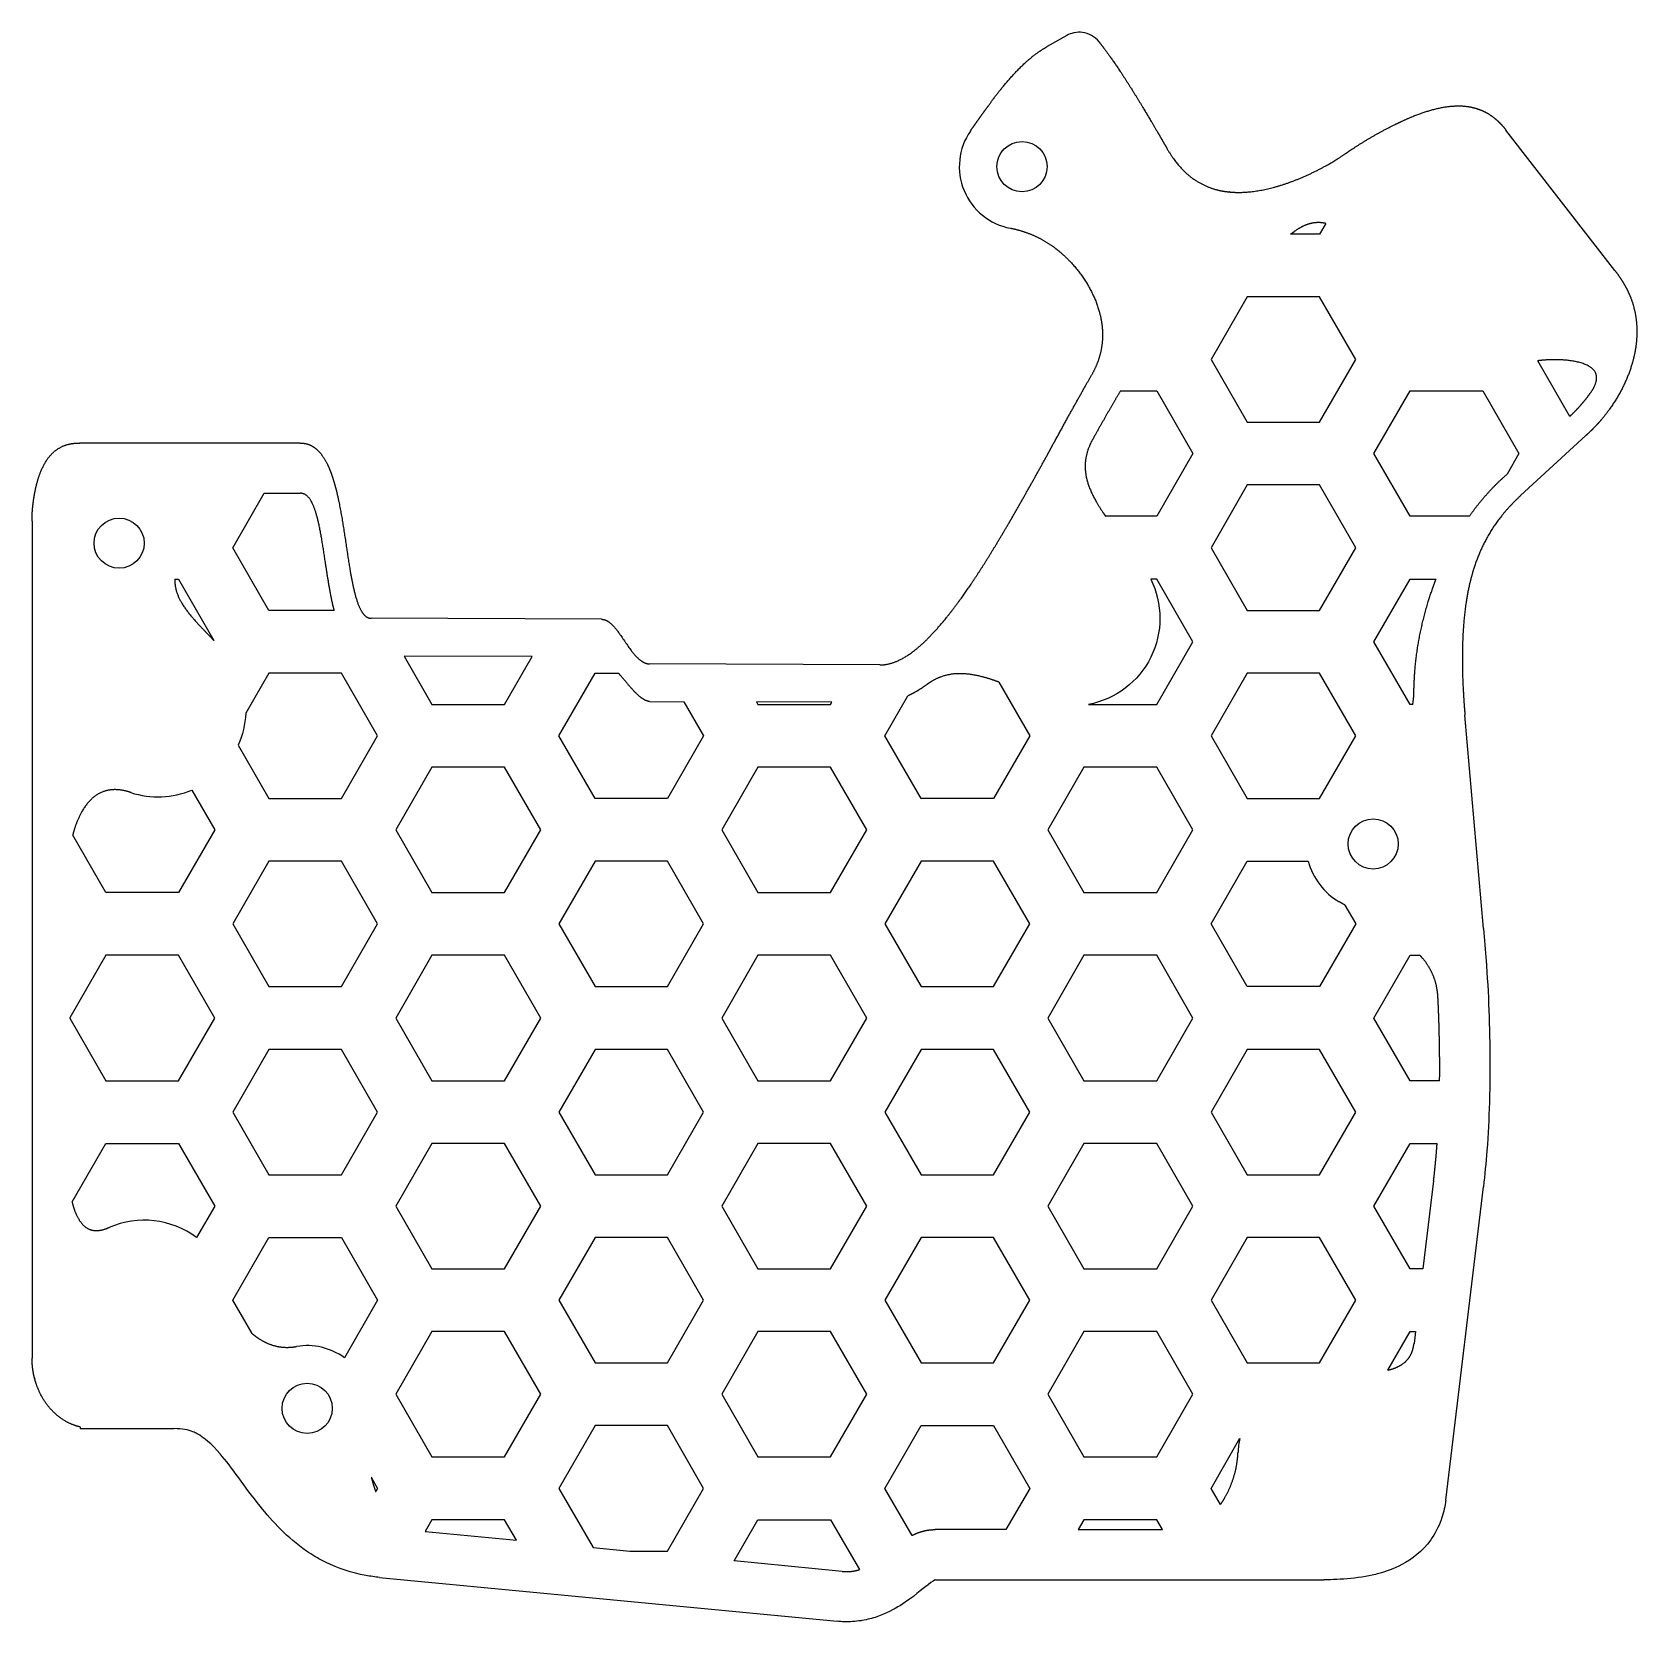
# Model space of a CAD drawing. Header units: millimetres. Extents: x -13 to 115, y -70 to 57.
import ezdxf

# ---------------------------------------------------------------- set-up
doc = ezdxf.new("R2010")
doc.units = ezdxf.units.MM
doc.layers.get('0').update_dxf_attribs({"linetype": 'CONTINUOUS'})

msp = doc.modelspace()

# ---------------------------------------------------------------- linework, layer by layer
for p, q in [((69.58, 56.46), (68.01, 55.57)), ((113.27, 37.73), (104.59, 48.91)), ((90.22, 41.47), (89.73, 40.62)), ((87.42, 40.62), (87.7, 40.82)), ((89.73, 40.62), (87.42, 40.62)), ((109.68, 26.09), (107.12, 30.52)), ((73.85, 28.12), (76.74, 28.12)), ((76.74, 28.12), (79.62, 23.12)), ((94.06, 23.12), (96.94, 28.12)), ((96.94, 28.12), (102.74, 28.12)), ((102.74, 28.12), (105.62, 23.12)), ((105.76, 19.77), (110.96, 24.55)), ((8.44, 23.96), (-9.15, 23.96)), ((79.62, 23.12), (76.74, 18.12)), ((96.94, 18.12), (94.06, 23.12)), ((105.62, 23.12), (104.68, 21.49)), ((104.68, 21.49), (104.41, 21.24)), ((3.07, 15.62), (5.57, 19.96)), ((5.57, 19.96), (8.44, 19.96)), ((76.74, 18.12), (72.67, 18.12)), ((101.67, 18.12), (96.94, 18.12)), ((-12.94, 17.73), (-12.94, -49)), ((5.95, 10.62), (3.07, 15.62)), ((-1.56, 13.12), (-1.26, 13.12)), ((-1.26, 13.12), (1.56, 8.23)), ((94.06, 8.12), (96.94, 13.12)), ((96.94, 13.12), (99.02, 13.12)), ((11.16, 10.62), (5.95, 10.62)), ((32.48, 9.91), (14.1, 9.99)), ((96.94, 3.12), (94.06, 8.12)), ((29.07, 0.62), (31.95, 5.62)), ((31.95, 5.62), (33.82, 5.62)), ((54.65, 6.27), (36.3, 6.35)), ((64.14, 4.91), (66.61, 0.62)), ((36.29, 3.35), (39.04, 3.34)), ((39.04, 3.34), (40.61, 0.62)), ((55.07, 0.62), (56.9, 3.8)), ((97.16, 3.12), (96.94, 3.12)), ((102.81, -14.75), (101.32, 2.26)), ((31.95, -4.38), (29.07, 0.62)), ((40.61, 0.62), (37.73, -4.38)), ((57.95, -4.38), (55.07, 0.62)), ((66.61, 0.62), (63.73, -4.38)), ((-0.21, -3.71), (1.62, -6.88)), ((37.73, -4.38), (31.95, -4.38)), ((63.73, -4.38), (57.95, -4.38)), ((-7.06, -11.88), (-9.7, -7.3)), ((1.62, -6.88), (-1.26, -11.88)), ((81.07, -14.38), (83.95, -9.38)), ((83.95, -9.38), (88.83, -9.38)), ((-1.26, -11.88), (-7.06, -11.88)), ((91.75, -12.88), (92.61, -14.38)), ((83.95, -19.38), (81.07, -14.38)), ((92.61, -14.38), (89.73, -19.38)), ((94.06, -21.88), (96.94, -16.88)), ((96.94, -16.88), (97.73, -16.88)), ((89.73, -19.38), (83.95, -19.38)), ((96.94, -26.88), (94.06, -21.88)), ((99.3, -26.88), (96.94, -26.88)), ((-9.75, -36.54), (-7.06, -31.88)), ((-7.06, -31.88), (-1.26, -31.88)), ((-1.26, -31.88), (1.62, -36.88)), ((94.06, -36.88), (96.94, -31.88)), ((96.94, -31.88), (99.1, -31.88)), ((98.82, -34.86), (97.97, -41.88)), ((99.79, -60.33), (102.79, -35.33)), ((1.62, -36.88), (0.18, -39.38)), ((96.94, -41.88), (94.06, -36.88)), ((3.07, -44.38), (5.95, -39.38)), ((5.95, -39.38), (11.73, -39.38)), ((11.73, -39.38), (14.61, -44.38)), ((97.97, -41.88), (96.94, -41.88)), ((4.6, -47.03), (3.07, -44.38)), ((14.61, -44.38), (11.96, -48.97)), ((95.17, -49.95), (96.94, -46.88)), ((96.94, -46.88), (97.37, -46.88)), ((97.37, -46.88), (97.26, -47.82)), ((-9.11, -54.49), (-9.11, -54.62)), ((-9.11, -54.62), (-1.6, -54.62)), ((55.07, -59.38), (57.95, -54.38)), ((57.95, -54.38), (63.73, -54.38)), ((63.73, -54.38), (66.61, -59.38)), ((81.07, -59.38), (83.37, -55.39)), ((14.11, -58.5), (14.61, -59.38)), ((14.61, -59.38), (14.46, -59.63)), ((57.23, -63.13), (55.07, -59.38)), ((66.61, -59.38), (64.71, -62.67)), ((81.82, -60.68), (81.07, -59.38)), ((43.04, -65.17), (44.94, -61.88)), ((44.94, -61.88), (50.74, -61.88)), ((50.74, -61.88), (53.04, -65.86)), ((64.71, -62.67), (59.07, -62.67)), ((51.66, -66), (43.04, -65.17)), ((14.76, -66.48), (51.27, -69.98)), ((59.11, -66.67), (90.07, -66.67))]:
    msp.add_line(p, q)
for points in [[(83.95, 25.62), (89.73, 25.62), (92.61, 30.62), (89.73, 35.62), (83.95, 35.62), (81.07, 30.62)], [(89.73, 20.62), (83.95, 20.62), (81.07, 15.62), (83.95, 10.62), (89.73, 10.62), (92.61, 15.62)], [(24.74, 3.12), (26.93, 6.93), (16.72, 6.98), (18.94, 3.12)], [(83.95, -4.38), (89.73, -4.38), (92.61, 0.62), (89.73, 5.62), (83.95, 5.62), (81.07, 0.62)], [(50.83, 3.29), (44.83, 3.32), (44.94, 3.12), (50.74, 3.12)], [(24.74, -1.88), (18.94, -1.88), (16.06, -6.88), (18.94, -11.88), (24.74, -11.88), (27.62, -6.88)], [(50.74, -1.88), (44.94, -1.88), (42.06, -6.88), (44.94, -11.88), (50.74, -11.88), (53.62, -6.88)], [(76.74, -1.88), (70.94, -1.88), (68.06, -6.88), (70.94, -11.88), (76.74, -11.88), (79.62, -6.88)], [(11.73, -9.38), (5.95, -9.38), (3.07, -14.38), (5.95, -19.38), (11.73, -19.38), (14.61, -14.38)], [(37.73, -9.38), (31.95, -9.38), (29.07, -14.38), (31.95, -19.38), (37.73, -19.38), (40.61, -14.38)], [(63.73, -9.38), (57.95, -9.38), (55.07, -14.38), (57.95, -19.38), (63.73, -19.38), (66.61, -14.38)], [(-7.06, -16.88), (-9.94, -21.87), (-9.94, -21.89), (-7.06, -26.88), (-1.26, -26.88), (1.62, -21.88), (-1.26, -16.88)], [(18.94, -26.88), (24.74, -26.88), (27.62, -21.88), (24.74, -16.88), (18.94, -16.88), (16.06, -21.88)], [(50.74, -16.88), (44.94, -16.88), (42.06, -21.88), (44.94, -26.88), (50.74, -26.88), (53.62, -21.88)], [(76.74, -16.88), (70.94, -16.88), (68.06, -21.88), (70.94, -26.88), (76.74, -26.88), (79.62, -21.88)], [(5.95, -34.38), (11.73, -34.38), (14.61, -29.38), (11.73, -24.38), (5.95, -24.38), (3.07, -29.38)], [(31.95, -34.38), (37.73, -34.38), (40.61, -29.38), (37.73, -24.38), (31.95, -24.38), (29.07, -29.38)], [(57.95, -34.38), (63.73, -34.38), (66.61, -29.38), (63.73, -24.38), (57.95, -24.38), (55.07, -29.38)], [(83.95, -34.38), (89.73, -34.38), (92.61, -29.38), (89.73, -24.38), (83.95, -24.38), (81.07, -29.38)], [(24.74, -31.88), (18.94, -31.88), (16.06, -36.88), (18.94, -41.88), (24.74, -41.88), (27.62, -36.88)], [(44.94, -41.88), (50.74, -41.88), (53.62, -36.88), (50.74, -31.88), (44.94, -31.88), (42.06, -36.88)], [(70.94, -41.88), (76.74, -41.88), (79.62, -36.88), (76.74, -31.88), (70.94, -31.88), (68.06, -36.88)], [(37.73, -39.38), (31.95, -39.38), (29.07, -44.38), (31.95, -49.38), (37.73, -49.38), (40.61, -44.38)], [(57.95, -49.38), (63.73, -49.38), (66.61, -44.38), (63.73, -39.38), (57.95, -39.38), (55.07, -44.38)], [(89.73, -39.38), (83.95, -39.38), (81.07, -44.38), (83.95, -49.38), (89.73, -49.38), (92.61, -44.38)], [(24.74, -46.88), (18.94, -46.88), (16.06, -51.88), (18.94, -56.88), (24.74, -56.88), (27.62, -51.88)], [(50.74, -46.88), (44.94, -46.88), (42.06, -51.88), (44.94, -56.88), (50.74, -56.88), (53.62, -51.88)], [(76.74, -46.88), (70.94, -46.88), (68.06, -51.88), (70.94, -56.88), (76.74, -56.88), (79.62, -51.88)], [(31.79, -64.1), (34.73, -64.38), (37.73, -64.38), (40.61, -59.38), (37.73, -54.38), (31.95, -54.38), (29.07, -59.38)], [(18.94, -61.88), (18.4, -62.81), (18.42, -62.81), (25.68, -63.51), (24.74, -61.88)], [(70.94, -61.88), (70.49, -62.67), (77.19, -62.67), (76.74, -61.88)]]:
    msp.add_lwpolyline(points, close=True)
for points in [[(76.74, 13.12), (76.26, 13.12, -0.497247), (71.3, 3.12), (76.74, 3.12), (79.62, 8.12)], [(5.95, 5.62), (4.1, 2.42, -0.094282), (3.49, -0.12), (5.95, -4.38), (11.73, -4.38), (14.61, 0.62), (11.73, 5.62)]]:
    msp.add_lwpolyline(points, format="xyb", close=True)
for centre in [(66, 46), (-6, 15.98), (94, -8), (9, -53)]:
    msp.add_circle(centre, 2)
for centre, radius, start, end in [((66, 46), 5, 145.3941, 259.3896), ((-2.89, 2.75), 7, 251.9348, 292.5297), ((94, -8), 5.35, 194.9237, 239.4772), ((-4, -45), 7, 53.3764, 113.5544), ((9, -53), 5, 53.6951, 99.7886), ((90.22, -56.83), 7, 168.1796, 177.4068)]:
    msp.add_arc(centre, radius, start, end)
for points, degree in [([(70.1, 56.66), (69.92, 56.62), (69.74, 56.55), (69.58, 56.46)], 3), ([(103.72, 49.83), (103.9, 49.68), (104.08, 49.51), (104.26, 49.33), (104.43, 49.13), (104.59, 48.91)], 5), ([(76.95, 48.5), (77.07, 48.29), (77.19, 48.09), (77.31, 47.88), (77.43, 47.67), (77.55, 47.46)], 5), ([(91.8, 47.04), (91.82, 47.06), (91.85, 47.07), (91.88, 47.09), (91.9, 47.11), (91.93, 47.13)], 5), ([(81.97, 44.06), (82.07, 44.04), (82.18, 44.02), (82.29, 44.01), (82.4, 44), (82.51, 43.99)], 5), ([(113.27, 37.73), (113.6, 37.31), (113.88, 36.89), (114.13, 36.47), (114.34, 36.05), (114.51, 35.62)], 5), ([(73.85, 28.12), (73.43, 27.43), (73, 26.68), (72.56, 25.9), (72.1, 25.09), (71.63, 24.25)], 5), ([(112.02, 25.62), (111.82, 25.4), (111.62, 25.18), (111.41, 24.97), (111.19, 24.76), (110.96, 24.55)], 5), ([(-9.47, 23.95), (-9.41, 23.95), (-9.34, 23.96), (-9.28, 23.96), (-9.22, 23.96), (-9.15, 23.96)], 5), ([(65.22, 18.03), (65.8, 19.03), (66.37, 20.05), (66.94, 21.07), (67.51, 22.09), (68.07, 23.1)], 5), ([(68.07, 23.1), (68.15, 23.26), (68.24, 23.42), (68.33, 23.58), (68.42, 23.74), (68.5, 23.9)], 5), ([(10.63, 22.22), (10.76, 21.94), (10.88, 21.64), (11, 21.32), (11.1, 20.98), (11.2, 20.62)], 5), ([(101.67, 18.12), (102.14, 18.79), (102.65, 19.44), (103.2, 20.07), (103.78, 20.67), (104.41, 21.24)], 5), ([(-12.94, 17.73), (-12.94, 17.84), (-12.94, 17.95), (-12.93, 18.06), (-12.93, 18.17), (-12.93, 18.29)], 5), ([(32.48, 9.91), (32.63, 9.91), (32.93, 9.83), (33.37, 9.51), (33.96, 8.73), (34.7, 7.54), (35.32, 6.76), (35.8, 6.43), (36.13, 6.36), (36.3, 6.35)], 5), ([(58.42, 4.71), (58.12, 4.49), (57.81, 4.28), (57.51, 4.1), (57.2, 3.94), (56.9, 3.8)], 5), ([(97.16, 3.12), (97.19, 3.32), (97.22, 3.52), (97.24, 3.73), (97.25, 3.94), (97.25, 4.15)], 5), ([(101.25, 3.12), (101.26, 2.95), (101.28, 2.78), (101.29, 2.6), (101.31, 2.43), (101.32, 2.26)], 5), ([(91.75, -12.88), (91.65, -12.82), (91.56, -12.77), (91.47, -12.72), (91.38, -12.66), (91.28, -12.61)], 5), ([(102.81, -14.75), (102.88, -15.62), (102.95, -16.49), (103.01, -17.36)], 3), ([(103.01, -17.36), (103.02, -17.48), (103.03, -17.59), (103.04, -17.71)], 3), ([(103.04, -17.71), (103.22, -20.43), (103.32, -23.14), (103.31, -25.88)], 3), ([(98.82, -34.86), (98.89, -34.26), (98.95, -33.67), (99.01, -33.07), (99.06, -32.47), (99.1, -31.88)], 5), ([(103.07, -32.46), (103, -33.42), (102.9, -34.38), (102.79, -35.33)], 3), ([(-12.74, -50.62), (-12.82, -50.31), (-12.88, -50), (-12.92, -49.68), (-12.94, -49.34), (-12.94, -49)], 5), ([(-0.11, -54.87), (-0.51, -54.7), (-0.94, -54.62), (-1.6, -54.62)], 3), ([(14.11, -58.5), (14.17, -58.74), (14.23, -58.97), (14.3, -59.19), (14.38, -59.42), (14.46, -59.63)], 5), ([(13.68, -66.33), (12.55, -66.12), (11.46, -65.75), (10.47, -65.27)], 3), ([(14.76, -66.48), (14.4, -66.44), (14.04, -66.39), (13.68, -66.33)], 3), ([(51.66, -66), (51.95, -66.03), (52.23, -66.03), (52.51, -66), (52.78, -65.94), (53.04, -65.86)], 5), ([(91.11, -66.65), (90.76, -66.66), (90.41, -66.67), (90.07, -66.67)], 3), ([(51.81, -70.02), (51.63, -70.01), (51.45, -70), (51.27, -69.98)], 3), ([(53.16, -69.93), (52.72, -70), (52.26, -70.03), (51.81, -70.02)], 3)]:
    msp.add_open_spline(points, degree=degree)
for points, degree, knots in [([(72.14, 55.95), (71.97, 56.16), (71.77, 56.33), (71.32, 56.58), (71.07, 56.67), (70.6, 56.73), (70.39, 56.72), (70.15, 56.67), (70.12, 56.67), (70.1, 56.66)], 3, [0, 0, 0, 0, 0.0781289, 0.0781289, 0.1562578, 0.1562578, 0.2202922, 0.2202922, 0.2284595, 0.2284595, 0.2284595, 0.2284595]), ([(63.15, 50.62), (63.32, 50.86), (63.72, 51.41), (64.36, 52.25), (65.28, 53.36), (66.26, 54.35), (67.11, 55.02), (67.7, 55.4), (68.01, 55.57)], 5, [0.2397872, 0.2397872, 0.2397872, 0.2397872, 0.2397872, 0.2397872, 0.4, 0.6, 0.8, 1, 1, 1, 1, 1, 1]), ([(72.14, 55.95), (72.23, 55.83), (72.57, 55.4), (73.14, 54.62), (73.95, 53.44), (74.9, 51.95), (75.77, 50.51), (76.41, 49.42), (76.81, 48.74), (76.95, 48.5)], 5, [-0.4406983, -0.4406983, -0.4406983, -0.4406983, -0.4406983, -0.4406983, -0.4, -0.3, -0.2, -0.1, -0.0457612, -0.0457612, -0.0457612, -0.0457612, -0.0457612, -0.0457612]), ([(61.88, 48.84), (62.09, 49.13), (62.33, 49.49), (62.58, 49.84), (62.84, 50.2), (63.1, 50.56), (63.15, 50.62)], 5, [0, 0, 0, 0, 0, 0, 0.2, 0.2397872, 0.2397872, 0.2397872, 0.2397872, 0.2397872, 0.2397872]), ([(96.12, 49.54), (96.3, 49.63), (97.03, 49.96), (98.24, 50.45), (99.45, 50.8), (100.63, 50.92), (101.58, 50.81), (102, 50.7)], 5, [-0.6668525, -0.6668525, -0.6668525, -0.6668525, -0.6668525, -0.6668525, -0.6, -0.4, -0.2304849, -0.2304849, -0.2304849, -0.2304849, -0.2304849, -0.2304849]), ([(102, 50.7), (102.08, 50.68), (102.44, 50.58), (102.79, 50.45), (103.13, 50.27), (103.47, 50.04), (103.72, 49.83)], 5, [-0.2304849, -0.2304849, -0.2304849, -0.2304849, -0.2304849, -0.2304849, -0.2, -0.0837595, -0.0837595, -0.0837595, -0.0837595, -0.0837595, -0.0837595]), ([(91.93, 47.13), (92.38, 47.44), (93.16, 47.94), (93.99, 48.45), (94.86, 48.93), (95.76, 49.37), (96.12, 49.54)], 5, [-1, -1, -1, -1, -1, -1, -0.8, -0.6668525, -0.6668525, -0.6668525, -0.6668525, -0.6668525, -0.6668525]), ([(77.55, 47.46), (77.96, 46.75), (78.73, 45.68), (79.59, 44.91), (80.53, 44.42), (81.53, 44.14), (81.97, 44.06)], 5, [-1, -1, -1, -1, -1, -1, -0.8, -0.6481409, -0.6481409, -0.6481409, -0.6481409, -0.6481409, -0.6481409]), ([(82.51, 43.99), (82.54, 43.98), (83.17, 43.92), (84.41, 43.94), (86.3, 44.29), (88.21, 44.98), (90.04, 45.92), (91.23, 46.65), (91.8, 47.04)], 5, [-0.6108578, -0.6108578, -0.6108578, -0.6108578, -0.6108578, -0.6108578, -0.6, -0.4, -0.2, -0.0091504, -0.0091504, -0.0091504, -0.0091504, -0.0091504, -0.0091504]), ([(65.08, 41.09), (65.72, 40.97), (66.52, 40.73), (67.28, 40.41), (67.98, 40), (68.64, 39.51), (68.79, 39.39)], 5, [0, 0, 0, 0, 0, 0, 0.2, 0.2624572, 0.2624572, 0.2624572, 0.2624572, 0.2624572, 0.2624572]), ([(90.22, 41.47), (90.12, 41.49), (89.65, 41.58), (89.17, 41.56), (88.66, 41.42), (88.13, 41.13), (87.7, 40.82)], 5, [0.7476039, 0.7476039, 0.7476039, 0.7476039, 0.7476039, 0.7476039, 0.8, 1, 1, 1, 1, 1, 1]), ([(68.79, 39.39), (69.12, 39.13), (69.91, 38.43), (70.91, 37.28), (71.7, 35.97), (72.19, 34.58), (72.36, 33.56), (72.4, 33.12)], 5, [0.2624572, 0.2624572, 0.2624572, 0.2624572, 0.2624572, 0.2624572, 0.4, 0.6, 0.7478173, 0.7478173, 0.7478173, 0.7478173, 0.7478173, 0.7478173]), ([(114.51, 35.62), (114.56, 35.5), (114.81, 34.81), (115, 34), (115.07, 33.17), (115.04, 32.36), (114.95, 31.67), (114.93, 31.54)], 5, [0.1538336, 0.1538336, 0.1538336, 0.1538336, 0.1538336, 0.1538336, 0.2, 0.4, 0.4489839, 0.4489839, 0.4489839, 0.4489839, 0.4489839, 0.4489839]), ([(72.4, 33.12), (72.41, 32.97), (72.45, 32.22), (72.39, 31.47), (72.2, 30.72), (71.88, 29.97), (71.54, 29.37)], 5, [0.7478173, 0.7478173, 0.7478173, 0.7478173, 0.7478173, 0.7478173, 0.8, 1, 1, 1, 1, 1, 1]), ([(114.93, 31.54), (114.86, 31.12), (114.66, 30.16), (114.23, 28.93), (113.62, 27.73), (112.84, 26.6), (112.24, 25.87), (112.02, 25.62)], 5, [0.4489839, 0.4489839, 0.4489839, 0.4489839, 0.4489839, 0.4489839, 0.6, 0.8, 0.9056028, 0.9056028, 0.9056028, 0.9056028, 0.9056028, 0.9056028]), ([(111.31, 27.93), (111.59, 28.32), (111.95, 29.02), (111.91, 29.81), (110.97, 30.41), (109.41, 30.63), (108.2, 30.63), (107.44, 30.56), (107.12, 30.52)], 5, [-1, -1, -1, -1, -1, -1, -0.8, -0.6, -0.4, -0.2454509, -0.2454509, -0.2454509, -0.2454509, -0.2454509, -0.2454509]), ([(68.5, 23.9), (68.6, 24.08), (69.24, 25.24), (69.86, 26.38), (70.47, 27.48), (71.06, 28.53), (71.54, 29.37)], 5, [0.579283, 0.579283, 0.579283, 0.579283, 0.579283, 0.579283, 0.6, 0.7120411, 0.7120411, 0.7120411, 0.7120411, 0.7120411, 0.7120411]), ([(109.68, 26.09), (110.05, 26.43), (110.4, 26.79), (110.73, 27.16), (111.03, 27.54), (111.3, 27.93), (111.31, 27.93)], 5, [0.007821, 0.007821, 0.007821, 0.007821, 0.007821, 0.007821, 0.2, 0.2044, 0.2044, 0.2044, 0.2044, 0.2044, 0.2044]), ([(-12.73, 19.96), (-12.69, 20.18), (-12.57, 20.74), (-12.33, 21.6), (-11.87, 22.65), (-11.17, 23.44), (-10.39, 23.82), (-9.77, 23.93), (-9.47, 23.95)], 5, [0.2660853, 0.2660853, 0.2660853, 0.2660853, 0.2660853, 0.2660853, 0.4, 0.6, 0.8, 0.9664173, 0.9664173, 0.9664173, 0.9664173, 0.9664173, 0.9664173]), ([(8.44, 23.96), (8.95, 23.96), (9.46, 23.8), (9.9, 23.45), (10.27, 22.94), (10.59, 22.3), (10.63, 22.22)], 5, [0, 0, 0, 0, 0, 0, 0.2, 0.2273734, 0.2273734, 0.2273734, 0.2273734, 0.2273734, 0.2273734]), ([(71.63, 24.25), (71.37, 23.78), (71, 22.87), (70.88, 21.6), (71.26, 20.39), (71.93, 19.21), (72.43, 18.46), (72.67, 18.12)], 5, [-1, -1, -1, -1, -1, -1, -0.8, -0.6, -0.4322995, -0.4322995, -0.4322995, -0.4322995, -0.4322995, -0.4322995]), ([(11.2, 20.62), (11.28, 20.34), (11.55, 19.27), (11.87, 17.52), (12.12, 15.67), (12.37, 13.95), (12.61, 12.76), (12.71, 12.32)], 5, [0.3231438, 0.3231438, 0.3231438, 0.3231438, 0.3231438, 0.3231438, 0.4, 0.6, 0.7342966, 0.7342966, 0.7342966, 0.7342966, 0.7342966, 0.7342966]), ([(-12.93, 18.29), (-12.92, 18.51), (-12.89, 18.84), (-12.86, 19.18), (-12.81, 19.52), (-12.75, 19.85), (-12.73, 19.96)], 5, [0.0670869, 0.0670869, 0.0670869, 0.0670869, 0.0670869, 0.0670869, 0.2, 0.2660853, 0.2660853, 0.2660853, 0.2660853, 0.2660853, 0.2660853]), ([(11.16, 10.62), (11.11, 10.79), (10.89, 11.7), (10.57, 13.48), (10.22, 16.19), (9.84, 18.51), (9.26, 19.7), (8.74, 19.96), (8.44, 19.96)], 5, [-0.6470384, -0.6470384, -0.6470384, -0.6470384, -0.6470384, -0.6470384, -0.6, -0.4, -0.2, 0, 0, 0, 0, 0, 0]), ([(105.76, 19.77), (105.13, 19.19), (104.01, 18.01), (103.11, 16.71), (102.46, 15.34), (102, 13.93), (101.8, 13.18), (101.79, 13.12)], 5, [0, 0, 0, 0, 0, 0, 0.2, 0.4, 0.4178822, 0.4178822, 0.4178822, 0.4178822, 0.4178822, 0.4178822]), ([(60.43, 10.62), (61.14, 11.54), (62.09, 12.89), (63.05, 14.38), (64.02, 15.97), (64.98, 17.63), (65.22, 18.03)], 5, [0.2558513, 0.2558513, 0.2558513, 0.2558513, 0.2558513, 0.2558513, 0.4, 0.4467575, 0.4467575, 0.4467575, 0.4467575, 0.4467575, 0.4467575]), ([(-1.56, 13.12), (-1.56, 13.02), (-1.56, 12.62), (-1.43, 11.93), (-0.98, 11.01), (-0.2, 10.05), (0.59, 9.22), (1.15, 8.65), (1.47, 8.32), (1.56, 8.23)], 5, [-0.8663216, -0.8663216, -0.8663216, -0.8663216, -0.8663216, -0.8663216, -0.8, -0.6, -0.4, -0.2, -0.1188917, -0.1188917, -0.1188917, -0.1188917, -0.1188917, -0.1188917]), ([(97.25, 4.15), (97.26, 4.56), (97.3, 5.82), (97.48, 7.66), (97.83, 9.46), (98.33, 11.23), (98.81, 12.58), (99.02, 13.12)], 5, [-0.8953787, -0.8953787, -0.8953787, -0.8953787, -0.8953787, -0.8953787, -0.8, -0.6, -0.462446, -0.462446, -0.462446, -0.462446, -0.462446, -0.462446]), ([(101.79, 13.12), (101.62, 12.5), (101.35, 11.16), (101.13, 9.23), (101.07, 7.23), (101.12, 5.15), (101.21, 3.75), (101.25, 3.12)], 5, [0.4178822, 0.4178822, 0.4178822, 0.4178822, 0.4178822, 0.4178822, 0.6, 0.8, 0.956713, 0.956713, 0.956713, 0.956713, 0.956713, 0.956713]), ([(12.71, 12.32), (12.76, 12.11), (12.97, 11.28), (13.2, 10.62), (13.49, 10.18), (13.82, 9.99), (14.1, 9.99)], 5, [0.7342966, 0.7342966, 0.7342966, 0.7342966, 0.7342966, 0.7342966, 0.8, 1, 1, 1, 1, 1, 1]), ([(54.65, 6.27), (55.46, 6.27), (56.55, 6.63), (57.71, 7.46), (58.91, 8.7), (60.16, 10.27), (60.43, 10.62)], 5, [0, 0, 0, 0, 0, 0, 0.2, 0.2558513, 0.2558513, 0.2558513, 0.2558513, 0.2558513, 0.2558513]), ([(36.29, 3.35), (36.15, 3.37), (35.85, 3.47), (35.37, 3.81), (34.86, 4.37), (34.33, 5.02), (33.98, 5.43), (33.82, 5.62)], 5, [-1, -1, -1, -1, -1, -1, -0.8, -0.6, -0.4169063, -0.4169063, -0.4169063, -0.4169063, -0.4169063, -0.4169063]), ([(64.14, 4.91), (64.02, 4.95), (63.55, 5.12), (62.73, 5.38), (61.55, 5.64), (60.39, 5.65), (59.39, 5.33), (58.74, 4.95), (58.42, 4.71)], 5, [0.3338786, 0.3338786, 0.3338786, 0.3338786, 0.3338786, 0.3338786, 0.4, 0.6, 0.8, 1, 1, 1, 1, 1, 1]), ([(-5.06, -3.9), (-5.48, -3.76), (-6.28, -3.59), (-7.3, -3.66), (-8.32, -4.3), (-9.04, -5.39), (-9.43, -6.33), (-9.62, -6.99), (-9.7, -7.3)], 5, [0, 0, 0, 0, 0, 0, 0.2, 0.4, 0.6, 0.7776306, 0.7776306, 0.7776306, 0.7776306, 0.7776306, 0.7776306]), ([(99.17, -20.3), (99.15, -19.79), (99.03, -19), (98.77, -18.29), (98.4, -17.66), (97.93, -17.1), (97.73, -16.88)], 5, [-1, -1, -1, -1, -1, -1, -0.8, -0.6663218, -0.6663218, -0.6663218, -0.6663218, -0.6663218, -0.6663218]), ([(99.3, -26.88), (99.31, -26.1), (99.31, -24.79), (99.29, -23.47), (99.25, -22.16), (99.2, -20.84), (99.17, -20.3)], 5, [-0.5957688, -0.5957688, -0.5957688, -0.5957688, -0.5957688, -0.5957688, -0.4, -0.2631234, -0.2631234, -0.2631234, -0.2631234, -0.2631234, -0.2631234]), ([(103.31, -25.88), (103.31, -26.79), (103.3, -27.7), (103.27, -28.62), (103.23, -29.89), (103.17, -31.17), (103.07, -32.46)], 3, [0.5453211, 0.5453211, 0.5453211, 0.5453211, 0.6780127, 0.6780127, 0.6780127, 0.8627121, 0.8627121, 0.8627121, 0.8627121]), ([(-9.75, -36.54), (-9.71, -36.71), (-9.6, -37.12), (-9.37, -37.74), (-8.95, -38.47), (-8.33, -38.88), (-7.64, -38.89), (-7.09, -38.71), (-6.8, -38.58)], 5, [-0.7368969, -0.7368969, -0.7368969, -0.7368969, -0.7368969, -0.7368969, -0.6, -0.4, -0.2, 0, 0, 0, 0, 0, 0]), ([(4.6, -47.03), (4.73, -47.14), (5.09, -47.43), (5.72, -47.83), (6.42, -48.09), (7.19, -48.18), (7.82, -48.13), (8.15, -48.07)], 5, [-0.5214981, -0.5214981, -0.5214981, -0.5214981, -0.5214981, -0.5214981, -0.4, -0.2, 0, 0, 0, 0, 0, 0]), ([(95.17, -49.95), (95.28, -49.93), (95.66, -49.83), (96.25, -49.6), (96.75, -49.24), (97.08, -48.72), (97.22, -48.14), (97.26, -47.82)], 5, [-0.482515, -0.482515, -0.482515, -0.482515, -0.482515, -0.482515, -0.4, -0.2, 0, 0, 0, 0, 0, 0]), ([(-9.11, -54.49), (-9.23, -54.46), (-9.67, -54.34), (-10.38, -54.04), (-11.25, -53.41), (-11.95, -52.55), (-12.41, -51.65), (-12.64, -51), (-12.73, -50.64), (-12.74, -50.62)], 5, [-0.8715001, -0.8715001, -0.8715001, -0.8715001, -0.8715001, -0.8715001, -0.8, -0.6, -0.4, -0.2, -0.184523, -0.184523, -0.184523, -0.184523, -0.184523, -0.184523]), ([(3.54, -58.55), (3, -57.82), (2.51, -57.16), (2.05, -56.62), (1.35, -55.82), (0.76, -55.32), (0.22, -55.03), (0.11, -54.97), (0, -54.92), (-0.11, -54.87)], 3, [0.5065202, 0.5065202, 0.5065202, 0.5065202, 0.6327296, 0.6327296, 0.6327296, 0.8211599, 0.8211599, 0.8211599, 0.860086, 0.860086, 0.860086, 0.860086]), ([(81.82, -60.68), (81.92, -60.54), (82.21, -60.1), (82.62, -59.32), (82.94, -58.48), (83.13, -57.6), (83.21, -56.88), (83.22, -56.51)], 5, [-0.50148, -0.50148, -0.50148, -0.50148, -0.50148, -0.50148, -0.4, -0.2, 0, 0, 0, 0, 0, 0]), ([(8.94, -64.38), (7.41, -63.32), (6.23, -62.03), (5.24, -60.8), (4.62, -60.02), (4.06, -59.25), (3.54, -58.55)], 3, [0.197737, 0.197737, 0.197737, 0.197737, 0.385935, 0.385935, 0.385935, 0.5065202, 0.5065202, 0.5065202, 0.5065202]), ([(99.79, -60.33), (99.78, -60.39), (99.78, -60.44), (99.77, -60.5), (99.7, -60.95), (99.59, -61.42), (99.43, -61.88)], 3, [-1, -1, -1, -1, -0.99032961, -0.99032961, -0.99032961, -0.9089551, -0.9089551, -0.9089551, -0.9089551]), ([(57.23, -63.13), (57.28, -63.11), (57.62, -62.94), (57.98, -62.8), (58.35, -62.71), (58.73, -62.67), (59.07, -62.67)], 5, [-0.2331082, -0.2331082, -0.2331082, -0.2331082, -0.2331082, -0.2331082, -0.2, 0, 0, 0, 0, 0, 0]), ([(99.43, -61.88), (99.22, -62.45), (98.94, -63), (98.59, -63.49), (97.93, -64.41), (97.07, -65.05), (96.29, -65.46), (95.64, -65.8), (95.03, -66.02), (94.46, -66.17)], 3, [-0.9089551, -0.9089551, -0.9089551, -0.9089551, -0.8077832, -0.8077832, -0.8077832, -0.6197644, -0.6197644, -0.6197644, -0.4639517, -0.4639517, -0.4639517, -0.4639517]), ([(10.47, -65.27), (10.18, -65.13), (9.89, -64.97), (9.62, -64.81), (9.39, -64.67), (9.16, -64.53), (8.94, -64.38)], 3, [0.13979112, 0.13979112, 0.13979112, 0.13979112, 0.17112855, 0.17112855, 0.17112855, 0.19773704, 0.19773704, 0.19773704, 0.19773704]), ([(94.46, -66.17), (94.09, -66.27), (93.74, -66.34), (93.4, -66.4), (92.58, -66.54), (91.83, -66.61), (91.11, -66.65)], 3, [-0.4639517, -0.4639517, -0.4639517, -0.4639517, -0.3629127, -0.3629127, -0.3629127, -0.1185655, -0.1185655, -0.1185655, -0.1185655]), ([(59.11, -66.67), (59.04, -66.7), (58.84, -66.81), (58.51, -67.06), (58.04, -67.41), (57.35, -68.05), (56.31, -68.71), (55.78, -69.04), (55.15, -69.37), (54.42, -69.62)], 3, [0.1986225, 0.1986225, 0.1986225, 0.1986225, 0.3939888, 0.3939888, 0.3939888, 0.6763673, 0.6763673, 0.6763673, 0.8171783, 0.8171783, 0.8171783, 0.8171783]), ([(54.42, -69.62), (54.06, -69.74), (53.67, -69.84), (53.26, -69.91), (53.23, -69.92), (53.2, -69.92), (53.16, -69.93)], 3, [0.81717835, 0.81717835, 0.81717835, 0.81717835, 0.88766489, 0.88766489, 0.88766489, 0.89341491, 0.89341491, 0.89341491, 0.89341491])]:
    msp.add_open_spline(points, degree=degree, knots=knots)

doc.saveas('drawing.dxf')
